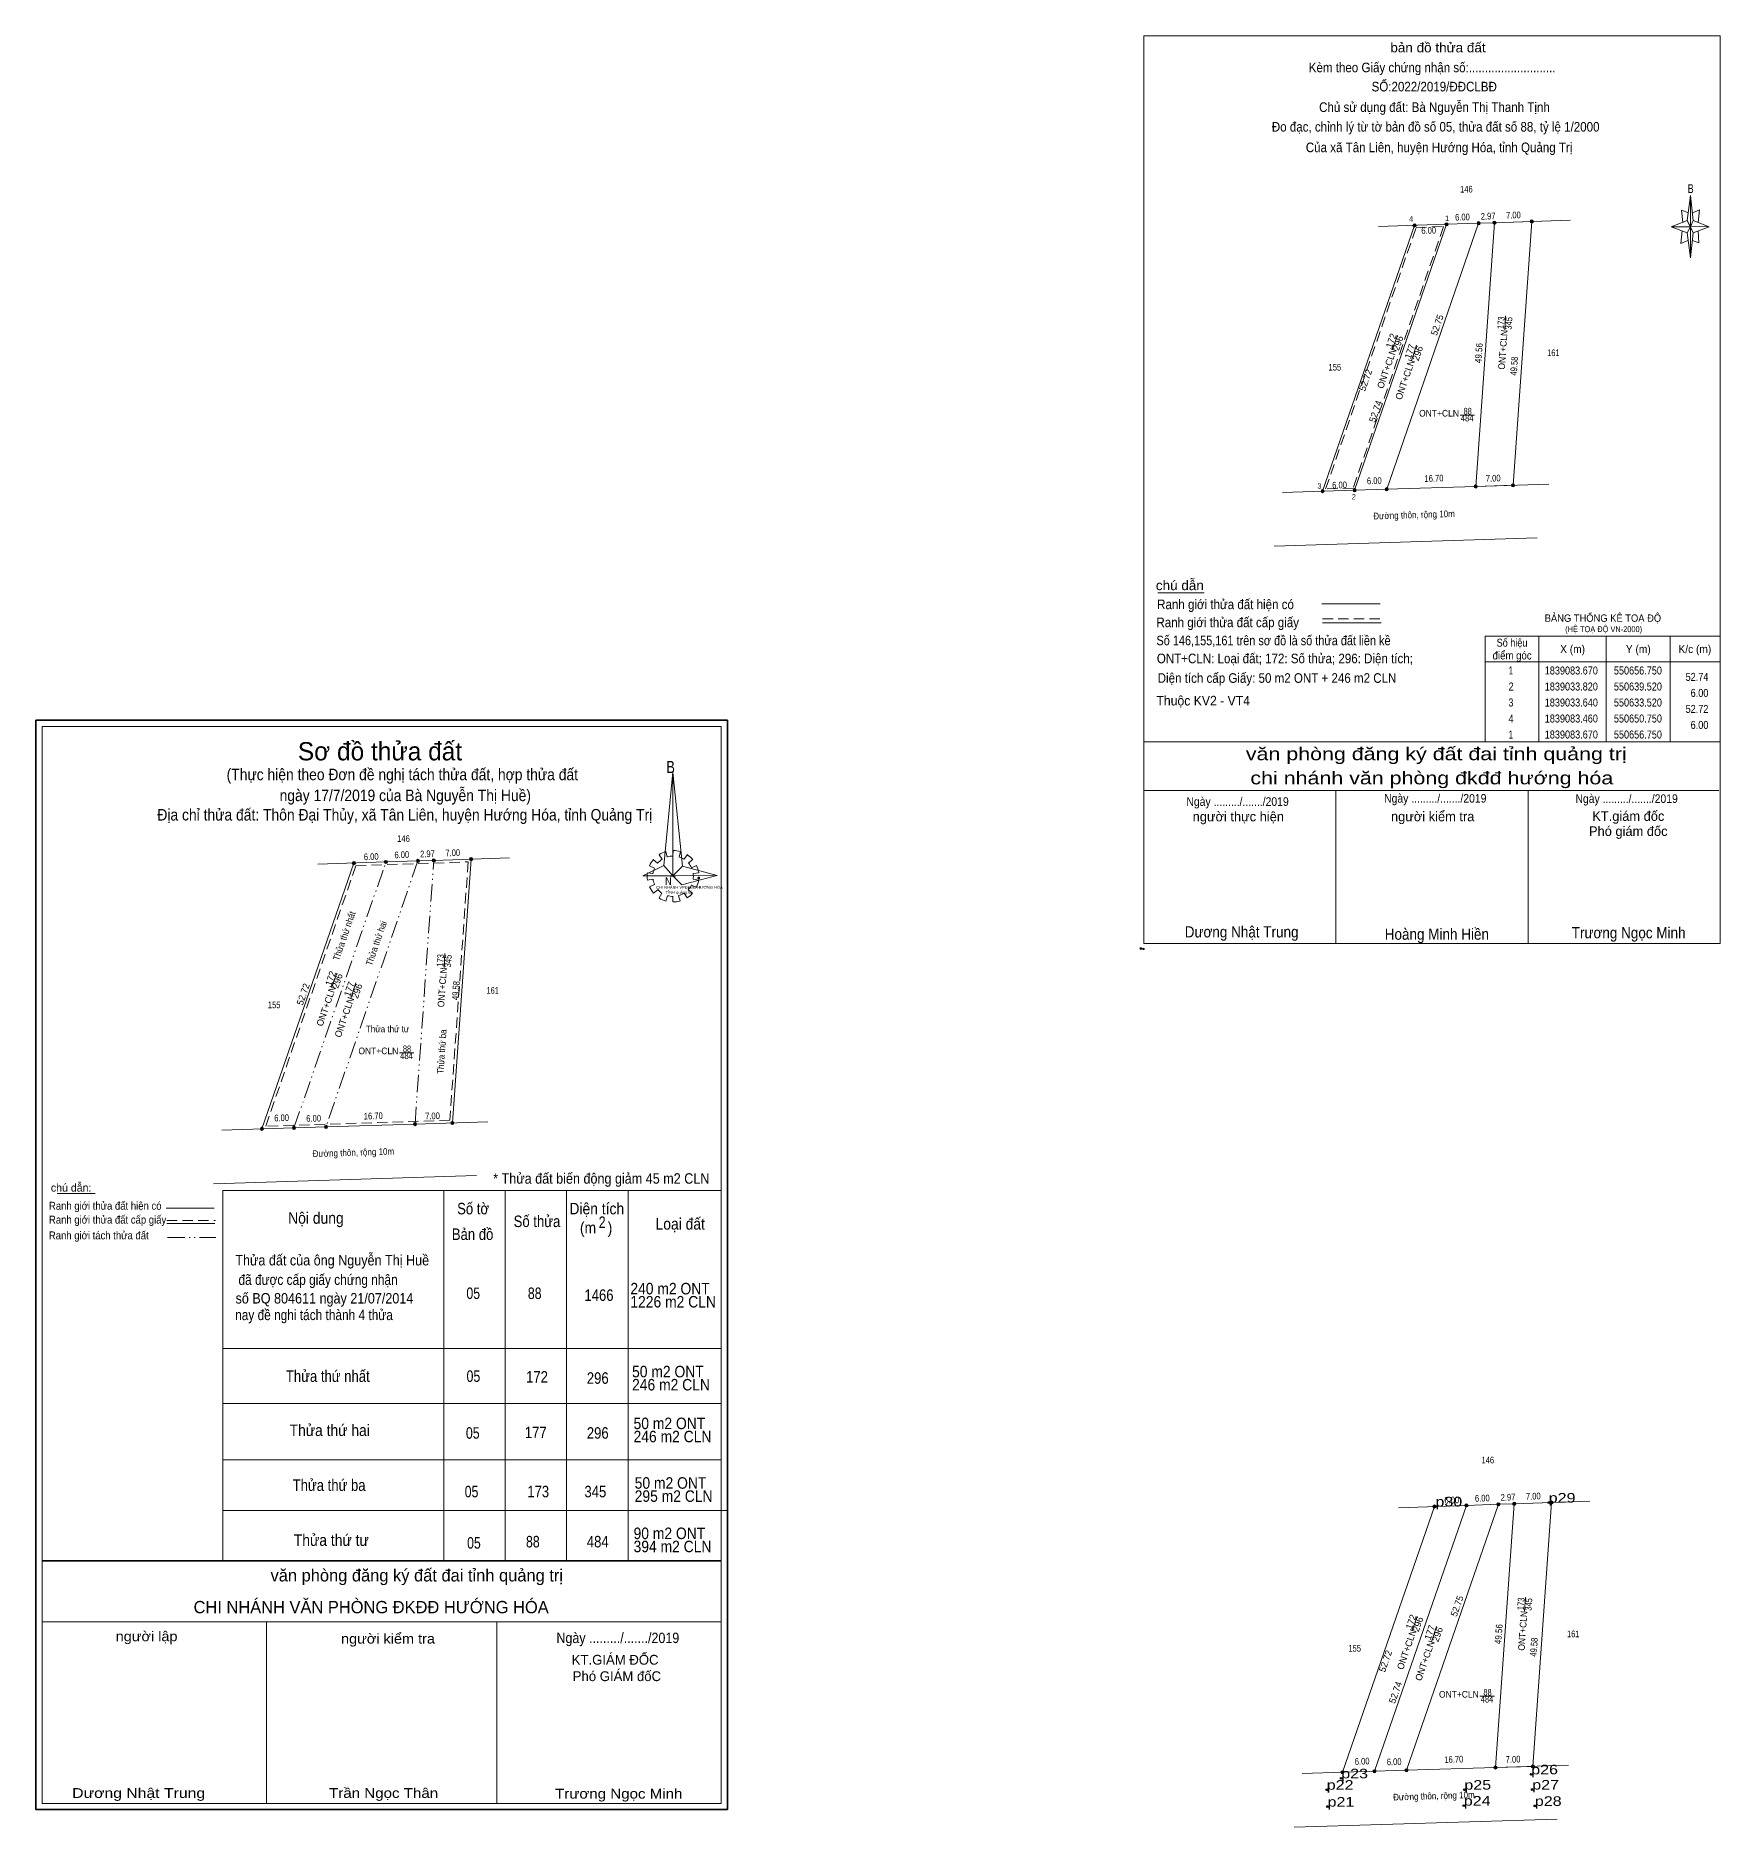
# Model space of a CAD drawing. Header units: metres. Extents: x 550329 to 551621, y 1838551 to 1839359.
# Drawn here: x 550388.6 to 550704.3, y 1839023.4 to 1839359.1 of the extents above; entities that cross this region are included whole.
import ezdxf
from ezdxf.enums import TextEntityAlignment as Align

# ---------------------------------------------------------------- set-up
doc = ezdxf.new("R2010")
doc.units = ezdxf.units.M
doc.header["$LTSCALE"] = 0.65
doc.header["$PDMODE"] = 32
doc.header["$PDSIZE"] = 0.325
for name, pattern in [('DASH_DOUBLE_DOT', [9.2, 5, -1.2, 0.3, -1.2, 0.3, -1.2]), ('DOTTED', [1.5, 0.3, -1.2]), ('MEDIUM_DASHED', [4.5, 3, -1.5]), ('SHORT_DASHED', [2.7, 1.5, -1.2])]:
    doc.linetypes.add(name, pattern=pattern)
for name, color, linetype, lineweight in [('1', 7, 'DOTTED', 13), ('10', 7, 'Continuous', 13), ('17', 7, 'Continuous', 13), ('2', 7, 'SHORT_DASHED', 13), ('3', 7, 'Continuous', 13), ('5', 7, 'Continuous', 13), ('55', 7, 'Continuous', 13), ('6', 7, 'Continuous', 13), ('63', 7, 'Continuous', 13)]:
    doc.layers.add(name, color=color, linetype=linetype, lineweight=lineweight)
doc.layers.add('12', color=7, linetype='Continuous')
doc.layers.add('7', color=7, linetype='Continuous')

msp = doc.modelspace()

# ---------------------------------------------------------------- hatches: boundary and pattern name
at = {"layer": '3'}
for points in [[(550647.33, 1839323.6, 1), (550646.73, 1839323.6, 1)], [(550653.33, 1839323.81, 1), (550652.73, 1839323.81, 1)], [(550659.33, 1839324.01, 1), (550658.73, 1839324.01, 1)], [(550662.29, 1839324.11, 1), (550661.69, 1839324.11, 1)], [(550669.29, 1839324.35, 1), (550668.69, 1839324.35, 1)], [(550630.1, 1839273.78, 1), (550629.5, 1839273.78, 1)], [(550636.1, 1839273.96, 1), (550635.5, 1839273.96, 1)], [(550642.1, 1839274.15, 1), (550641.5, 1839274.15, 1)], [(550658.78, 1839274.67, 1), (550658.18, 1839274.67, 1)], [(550665.78, 1839274.89, 1), (550665.18, 1839274.89, 1)], [(550651.05, 1839083.46, 1), (550650.45, 1839083.46, 1)], [(550657.05, 1839083.67, 1), (550656.45, 1839083.67, 1)], [(550663.05, 1839083.87, 1), (550662.45, 1839083.87, 1)], [(550666.01, 1839083.97, 1), (550665.41, 1839083.97, 1)], [(550673.01, 1839084.21, 1), (550672.41, 1839084.21, 1)], [(550662.5, 1839034.53, 1), (550661.9, 1839034.53, 1)], [(550669.5, 1839034.75, 1), (550668.9, 1839034.75, 1)], [(550633.82, 1839033.64, 1), (550633.22, 1839033.64, 1)], [(550639.82, 1839033.82, 1), (550639.22, 1839033.82, 1)], [(550645.82, 1839034.01, 1), (550645.22, 1839034.01, 1)]]:
    msp.add_hatch(color=256, dxfattribs=at).paths.add_polyline_path(points)
at = {"layer": '55'}
for points in [[(550448.55, 1839204.07, 1), (550447.95, 1839204.07, 1)], [(550454.55, 1839204.28, 1), (550453.95, 1839204.28, 1)], [(550460.55, 1839204.48, 1), (550459.95, 1839204.48, 1)], [(550463.51, 1839204.58, 1), (550462.91, 1839204.58, 1)], [(550470.51, 1839204.82, 1), (550469.91, 1839204.82, 1)], [(550460, 1839155.14, 1), (550459.4, 1839155.14, 1)], [(550467, 1839155.36, 1), (550466.4, 1839155.36, 1)], [(550431.32, 1839154.25, 1), (550430.72, 1839154.25, 1)], [(550437.32, 1839154.43, 1), (550436.72, 1839154.43, 1)], [(550443.32, 1839154.62, 1), (550442.72, 1839154.62, 1)]]:
    msp.add_hatch(color=256, dxfattribs=at).paths.add_polyline_path(points)

# ---------------------------------------------------------------- linework, layer by layer
at = {"layer": '1', "linetype": 'Continuous'}
for points in [[(550668.99, 1839324.35), (550665.48, 1839274.89), (550658.48, 1839274.67), (550661.99, 1839324.11)], [(550672.71, 1839084.21), (550669.2, 1839034.75), (550662.2, 1839034.53), (550665.71, 1839083.97)]]:
    msp.add_lwpolyline(points, close=True, dxfattribs=at)
at = {"layer": '1', "linetype": 'MEDIUM_DASHED'}
msp.add_lwpolyline([(550469.67, 1839204.3), (550466.23, 1839155.85), (550431.73, 1839154.77), (550448.61, 1839203.58)], close=True, dxfattribs=at)
at = {"layer": '10'}
for p, q in [((550639.52, 1839033.82), (550650.96, 1839066.9)), ((550656.95, 1839067.09), (550645.52, 1839034.01))]:
    msp.add_line(p, q, dxfattribs=at)
at = {"layer": '17'}
msp.add_line((550598.91, 1839254.73), (550607.6, 1839254.73), dxfattribs=at)
at = {"layer": '2', "linetype": 'Continuous'}
for p, q in [((550506.73, 1839206.22), (550506.98, 1839205.21)), ((550508.05, 1839205.37), (550508.08, 1839206.42)), ((550509.43, 1839206.22), (550509.18, 1839205.18)), ((550504.6, 1839203.14), (550503.65, 1839203.54)), ((550504.34, 1839204.72), (550505.13, 1839204.03)), ((550506.01, 1839204.78), (550505.44, 1839205.63)), ((550510.12, 1839204.78), (550510.69, 1839205.63)), ((550511.73, 1839204.72), (550510.94, 1839204.06)), ((550511.51, 1839203.18), (550512.45, 1839203.63)), ((550503.25, 1839202.26), (550504.28, 1839202.09)), ((550504.28, 1839201.04), (550503.25, 1839200.88)), ((550503.65, 1839199.6), (550504.6, 1839200.06)), ((550505.22, 1839199.08), (550504.41, 1839198.42)), ((550507.55, 1839201.63), (550508.55, 1839201.63)), ((550510.88, 1839199.08), (550511.73, 1839198.45)), ((550512.48, 1839199.57), (550511.44, 1839199.96)), ((550512.89, 1839202.26), (550511.82, 1839202.09)), ((550511.82, 1839201.04), (550512.89, 1839200.88)), ((550505.44, 1839197.54), (550505.98, 1839198.45)), ((550507.05, 1839197.96), (550506.73, 1839196.95)), ((550508.05, 1839196.78), (550508.05, 1839197.8)), ((550509.09, 1839197.96), (550509.4, 1839196.98)), ((550510.69, 1839197.54), (550510.12, 1839198.42)), ((550392.62, 1839142.15), (550399.78, 1839142.15)), ((550423.7, 1839142.69), (550517.09, 1839142.69)), ((550423.7, 1839142.69), (550423.7, 1839073.25)), ((550465.08, 1839142.69), (550465.08, 1839073.25)), ((550476.6, 1839142.69), (550476.6, 1839073.25)), ((550488.12, 1839142.69), (550488.12, 1839073.25)), ((550499.64, 1839142.69), (550499.64, 1839073.25)), ((550413.06, 1839139.38), (550422.08, 1839139.38)), ((550413.2, 1839136.49), (550422.21, 1839136.49)), ((550423.7, 1839113.07), (550517.09, 1839113.07)), ((550423.7, 1839102.79), (550517.09, 1839102.79)), ((550423.7, 1839092.22), (550517.09, 1839092.22)), ((550423.7, 1839082.68), (550518.24, 1839082.68)), ((550388.64, 1839072.14), (550388.64, 1839026.65)), ((550389.8, 1839061.82), (550517.09, 1839061.82)), ((550431.84, 1839061.82), (550431.84, 1839027.81)), ((550475.04, 1839061.82), (550475.04, 1839027.81))]:
    msp.add_line(p, q, dxfattribs=at)
at = {"layer": '2', "linetype": 'MEDIUM_DASHED'}
msp.add_line((550413.2, 1839137.09), (550422.28, 1839137.09), dxfattribs=at)
at = {"layer": '2', "linetype": 'DASH_DOUBLE_DOT'}
msp.add_line((550413.33, 1839133.88), (550422.4, 1839133.88), dxfattribs=at)
at = {"layer": '2', "linetype": 'Continuous', "lineweight": 35}
msp.add_line((550389.8, 1839073.25), (550517.09, 1839073.25), dxfattribs=at)
at = {"layer": '2', "linetype": 'Continuous'}
for points in [[(550388.64, 1839026.65), (550388.64, 1839230.84), (550518.24, 1839230.84), (550518.24, 1839026.65)], [(550388.64, 1839026.65), (550388.64, 1839230.84), (550518.24, 1839230.84), (550518.24, 1839026.65)], [(550389.8, 1839229.7), (550517.1, 1839229.7), (550517.1, 1839027.81), (550389.8, 1839027.81)], [(550507.99, 1839221.11), (550508.05, 1839201.67), (550506.36, 1839203.6)], [(550507.99, 1839221.11), (550508.05, 1839201.67), (550509.84, 1839203.47)], [(550502.4, 1839201.67), (550506.36, 1839203.6), (550508.05, 1839201.67)], [(550516.34, 1839201.73), (550508.05, 1839201.67), (550509.84, 1839203.47)], [(550516.28, 1839201.77), (550509.68, 1839200), (550508.05, 1839201.67)]]:
    msp.add_lwpolyline(points, close=True, dxfattribs=at)
at = {"layer": '2', "linetype": 'Continuous', "lineweight": 35}
msp.add_lwpolyline([(550388.65, 1839230.85), (550518.25, 1839230.85), (550518.25, 1839026.66), (550388.65, 1839026.66)], close=True, dxfattribs=at)
at = {"layer": '2', "linetype": 'Continuous'}
for centre, major_axis, start_param, end_param in [((550508.0674, 1839201.5996), (4.8455, 0), 1.84955988, 2.13900916), ((550508.0674, 1839201.5996), (4.8455, 0), 1.27924208, 1.56332225), ((550508.0674, 1839201.5996), (4.8455, 0), 2.43958176, 2.72400246), ((550508.0674, 1839201.5996), (3.7976, 0), 2.72368549, 3.01515824), ((550508.0674, 1839201.5996), (3.7976, 0), 2.13373541, 2.44496261), ((550508.0674, 1839201.5996), (3.7976, 0), 1.56985589, 1.85611068), ((550508.0674, 1839201.5996), (3.7976, 0), 1.00270906, 1.2755622), ((550508.0674, 1839201.5996), (4.8455, 0), 0.71056237, 0.99687234), ((550508.0674, 1839201.5996), (3.7976, 0), 0.42678376, 0.70646463), ((550508.0674, 1839201.5996), (4.8455, 0), 0.1390515, 0.43393316), ((550508.0674, 1839201.5996), (4.8455, 0), 3.00667928, 3.29139349), ((550508.0674, 1839201.5996), (4.8455, 0), 3.56988637, 3.85691866), ((550508.0674, 1839201.5996), (3.7976, 0), 3.28229955, 3.56105054), ((550508.0674, 1839201.5996), (3.7976, 0), 3.86077574, 4.13258255), ((550508.0674, 1839201.5996), (3.7976, 0), 5.56137327, 5.83951437), ((550508.0674, 1839201.5996), (3.7976, 0), 6.13558388, 6.41618463), ((550508.0674, 1839201.5996), (4.8455, 0), 5.85230288, 6.13839648), ((550508.0397, 1839201.5708), (4.8455, 0), 4.1470906, 4.43659307), ((550508.0674, 1839201.5996), (3.7976, 0), 4.43854677, 4.71314001), ((550508.0674, 1839201.5996), (4.8455, 0), 4.71301008, 4.99761054), ((550508.0674, 1839201.5996), (3.7976, 0), 4.99087134, 5.28933161), ((550508.0674, 1839201.5996), (4.8455, 0), 5.28561416, 5.56798705)]:
    msp.add_ellipse(centre, major_axis=major_axis, ratio=0.995001, start_param=start_param, end_param=end_param, dxfattribs=at)
at = {"layer": '2'}
msp.add_point((550512.89, 1839201.27), dxfattribs=at)
at = {"layer": '3'}
for p, q in [((550629.8, 1839273.78), (550647.03, 1839323.6)), ((550635.8, 1839273.96), (550653.03, 1839323.81)), ((550640.27, 1839323.37), (550653.03, 1839323.81)), ((550658.48, 1839274.67), (550661.99, 1839324.11)), ((550659.03, 1839324.01), (550661.99, 1839324.11)), ((550661.99, 1839324.11), (550676.18, 1839324.6)), ((550668.99, 1839324.35), (550665.48, 1839274.89)), ((550664.09, 1839306.63), (550663.94, 1839304.01)), ((550643.8, 1839302.96), (550642.85, 1839300.3)), ((550647.39, 1839301.13), (550646.47, 1839298.25)), ((550655.57, 1839288.06), (550658.29, 1839288.06)), ((550635.8, 1839273.96), (550622.25, 1839273.54)), ((550635.8, 1839273.96), (550641.8, 1839274.15)), ((550658.48, 1839274.67), (550641.8, 1839274.15)), ((550672.16, 1839275.1), (550658.48, 1839274.67)), ((550670.02, 1839265.02), (550620.74, 1839263.49)), ((550670.34, 1839246.58), (550670.34, 1839226.78)), ((550682.94, 1839246.58), (550682.94, 1839226.78)), ((550694.94, 1839246.58), (550694.94, 1839226.78)), ((550660.26, 1839241.78), (550704.3, 1839241.78)), ((550633.52, 1839033.64), (550650.75, 1839083.46)), ((550643.99, 1839083.23), (550656.75, 1839083.67)), ((550650.96, 1839066.9), (550656.75, 1839083.67)), ((550662.75, 1839083.87), (550656.95, 1839067.09)), ((550662.2, 1839034.53), (550665.71, 1839083.97)), ((550665.71, 1839083.97), (550679.9, 1839084.46)), ((550672.71, 1839084.21), (550669.2, 1839034.75)), ((550667.81, 1839066.49), (550667.66, 1839063.87)), ((550647.52, 1839062.82), (550646.57, 1839060.16)), ((550651.11, 1839060.99), (550650.19, 1839058.11)), ((550659.29, 1839047.92), (550662.01, 1839047.92)), ((550662.2, 1839034.53), (550645.52, 1839034.01)), ((550675.88, 1839034.96), (550662.2, 1839034.53)), ((550639.52, 1839033.82), (550625.97, 1839033.4)), ((550639.52, 1839033.82), (550645.52, 1839034.01)), ((550673.74, 1839024.88), (550624.46, 1839023.35))]:
    msp.add_line(p, q, dxfattribs=at)
at = {"layer": '3', "linetype": 'MEDIUM_DASHED'}
msp.add_lwpolyline([(550652.46, 1839323.39), (550635.51, 1839274.35), (550630.36, 1839274.2), (550647.32, 1839323.21)], close=True, dxfattribs=at)
at = {"layer": '3'}
for points in [[(550659.03, 1839324.01), (550641.8, 1839274.15), (550635.8, 1839273.96), (550653.03, 1839323.81)], [(550661.99, 1839324.11), (550658.48, 1839274.67), (550641.8, 1839274.15), (550659.03, 1839324.01)], [(550660.26, 1839246.58), (550704.3, 1839246.58), (550704.3, 1839226.78), (550660.26, 1839226.78)]]:
    msp.add_lwpolyline(points, close=True, dxfattribs=at)
for points in [[(550653.03, 1839323.81), (550659.03, 1839324.01), (550641.8, 1839274.15)], [(550656.75, 1839083.67), (550662.75, 1839083.87), (550665.71, 1839083.97)]]:
    msp.add_lwpolyline(points, dxfattribs=at)
for centre in [(550647.03, 1839323.6), (550653.03, 1839323.81), (550659.03, 1839324.01), (550661.99, 1839324.11), (550668.99, 1839324.35), (550629.8, 1839273.78), (550635.8, 1839273.96), (550641.8, 1839274.15), (550658.48, 1839274.67), (550665.48, 1839274.89), (550650.75, 1839083.46), (550656.75, 1839083.67), (550662.75, 1839083.87), (550665.71, 1839083.97), (550672.71, 1839084.21), (550662.2, 1839034.53), (550669.2, 1839034.75), (550633.52, 1839033.64), (550639.52, 1839033.82), (550645.52, 1839034.01)]:
    msp.add_circle(centre, 0.3, dxfattribs=at)
at = {"layer": '5'}
for p, q in [((550698.14, 1839324.51), (550698.74, 1839329.19)), ((550698.14, 1839322.23), (550695.14, 1839323.31)), ((550699.22, 1839324.51), (550702.22, 1839323.31)), ((550699.22, 1839322.23), (550698.74, 1839317.55)), ((550700.3, 1839320.31), (550699.1, 1839320.79)), ((550700.18, 1839322.59), (550700.3, 1839320.31)), ((550596.3, 1839226.78), (550704.3, 1839226.78)), ((550596.3, 1839217.66), (550704.06, 1839217.66)), ((550596.3, 1839217.66), (550704.06, 1839217.66)), ((550596.3, 1839217.66), (550704.06, 1839217.66)), ((550632.3, 1839188.98), (550632.3, 1839217.66)), ((550668.3, 1839188.98), (550668.3, 1839217.66))]:
    msp.add_line(p, q, dxfattribs=at)
for points in [[(550596.3, 1839359.14), (550704.3, 1839359.14), (550704.3, 1839188.98), (550596.3, 1839188.98)], [(550698.74, 1839329.19), (550699.22, 1839324.51), (550698.74, 1839323.31)], [(550698.74, 1839323.31), (550695.14, 1839323.31), (550698.14, 1839324.51), (550699.22, 1839322.23), (550702.22, 1839323.31), (550698.74, 1839323.43)], [(550698.74, 1839323.31), (550698.74, 1839317.55), (550698.14, 1839322.23)]]:
    msp.add_lwpolyline(points, close=True, dxfattribs=at)
for points in [[(550698.74, 1839323.31), (550698.14, 1839324.51), (550695.14, 1839323.31)], [(550698.38, 1839325.95), (550697.06, 1839326.43), (550697.3, 1839324.15)], [(550698.74, 1839323.31), (550699.22, 1839322.23), (550702.22, 1839323.31)], [(550699.1, 1839325.95), (550700.42, 1839326.55), (550700.18, 1839324.15)], [(550697.18, 1839322.59), (550696.94, 1839320.19), (550698.26, 1839320.79)], [(550704.3, 1839188.98), (550596.3, 1839188.98), (550596.3, 1839217.66)]]:
    msp.add_lwpolyline(points, dxfattribs=at)
for p in [(550595.73, 1839188.05), (550596.21, 1839187.97)]:
    msp.add_point(p, dxfattribs=at)
at = {"layer": '55'}
for p, q in [((550431.02, 1839154.25), (550448.25, 1839204.07)), ((550441.49, 1839203.84), (550454.25, 1839204.28)), ((550454.25, 1839204.28), (550460.25, 1839204.48)), ((550460.25, 1839204.48), (550463.21, 1839204.58)), ((550463.21, 1839204.58), (550477.4, 1839205.07)), ((550470.21, 1839204.82), (550466.7, 1839155.36)), ((550465.31, 1839187.1), (550465.16, 1839184.48)), ((550445.02, 1839183.43), (550444.07, 1839180.77)), ((550448.61, 1839181.6), (550447.69, 1839178.72)), ((550473.38, 1839155.57), (550459.7, 1839155.14)), ((550437.02, 1839154.43), (550423.47, 1839154.01)), ((550437.02, 1839154.43), (550443.02, 1839154.62)), ((550459.7, 1839155.14), (550443.02, 1839154.62)), ((550471.24, 1839145.49), (550421.96, 1839143.96))]:
    msp.add_line(p, q, dxfattribs=at)
at = {"layer": '55', "linetype": 'DASH_DOUBLE_DOT'}
for p, q in [((550437.02, 1839154.43), (550454.25, 1839204.28)), ((550460.25, 1839204.48), (550443.02, 1839154.62)), ((550459.7, 1839155.14), (550463.21, 1839204.58))]:
    msp.add_line(p, q, dxfattribs=at)
at = {"layer": '55'}
for centre in [(550448.25, 1839204.07), (550454.25, 1839204.28), (550460.25, 1839204.48), (550463.21, 1839204.58), (550470.21, 1839204.82), (550459.7, 1839155.14), (550466.7, 1839155.36), (550431.02, 1839154.25), (550437.02, 1839154.43), (550443.02, 1839154.62)]:
    msp.add_circle(centre, 0.3, dxfattribs=at)
at = {"layer": '6'}
for p, q in [((550629.63, 1839252.65), (550640.6, 1839252.65)), ((550629.8, 1839249.13), (550640.77, 1839249.13))]:
    msp.add_line(p, q, dxfattribs=at)
at = {"layer": '6', "linetype": 'MEDIUM_DASHED'}
msp.add_line((550629.8, 1839249.87), (550640.84, 1839249.87), dxfattribs=at)
at = {"layer": '63'}
msp.add_line((550456.79, 1839168.53), (550459.51, 1839168.53), dxfattribs=at)
at = {"layer": '7'}
for p in [(550650.94, 1839083.47), (550672.17, 1839084.19), (550633.27, 1839032.5), (550668.89, 1839033.25), (550630.57, 1839030.37), (550656.37, 1839030.38), (550669.08, 1839030.4), (550630.72, 1839027.21), (550656.25, 1839027.39), (550669.57, 1839027.34)]:
    msp.add_point(p, dxfattribs=at)

# ---------------------------------------------------------------- texts
at = {"layer": '1'}
for s, height, width, p in [('BẢNG THỐNG KÊ TOẠ ĐỘ ', 1.38, 0.95, (550671.42, 1839249.3)), ('(HỆ TOẠ ĐỘ VN-2000)', 1.116, 0.9, (550675.26, 1839247.36))]:
    msp.add_text(s, height=height, dxfattribs=dict(at, width=width)).set_placement(p)
for s, width, p in [('146', 0.85, (550457.555, 1839208.05)), ('161', 0.8, (550474.26, 1839179.57)), ('155', 0.85, (550433.305, 1839176.87)), ('Thửa thứ tư', 0.9, (550454.565, 1839172.35)), ('ONT+CLN', 0.95, (550452.83, 1839168.24)), ('88', 0.8, (550458.2, 1839168.62)), ('484', 0.85, (550458.11, 1839167.33))]:
    msp.add_text(s, height=1.25, dxfattribs=dict(at, width=width)).set_placement(p, align=Align.CENTER)
at = {"layer": '12', "width": 1.25}
for s, p in [('p30', (550650.94, 1839083.47)), ('p29', (550672.17, 1839084.19)), ('p26', (550668.89, 1839033.25)), ('p22', (550630.57, 1839030.37)), ('p23', (550633.28, 1839032.5)), ('p25', (550656.36, 1839030.38)), ('p27', (550669.08, 1839030.4)), ('p21', (550630.72, 1839027.2)), ('p24', (550656.25, 1839027.39)), ('p28', (550669.57, 1839027.34))]:
    msp.add_text(s, height=1.8, dxfattribs=at).set_placement(p)
at = {"layer": '2'}
msp.add_text('Sơ đồ thửa đất', height=3.427, dxfattribs=at).set_placement((550453.14, 1839223.32), align=Align.CENTER)
for s, height, width, p in [('B', 2.282, 0.8, (550506.78, 1839220.95)), ('CHI NHÁNH VPĐKĐĐ-HƯỚNG HÓA', 0.5398, 0.95, (550504.9, 1839199.25)), ('N', 1.426, 0.9, (550506.56, 1839199.97)), ('TỈNH quảng trị', 0.54, 1.05, (550506.64, 1839198.32)), ('* Thửa đất biến động giảm 45 m2 CLN', 1.96, 0.9, (550474.35, 1839143.97)), ('Ranh giới thửa đất hiện có ', 1.481, 0.9, (550391.1, 1839139.09)), ('Nội dung', 2.16, 0.9, (550435.93, 1839136.46)), ('Số tờ', 2.16, 0.85, (550467.6, 1839138.22)), ('Diện tích', 2.16, 0.9, (550488.64, 1839138.22)), ('Ranh giới thửa đất cấp giấy', 1.481, 0.9, (550391.1, 1839136.49)), ('Bản đồ', 2.16, 0.85, (550466.6, 1839133.42)), ('Số thửa', 2.16, 0.85, (550478.19, 1839135.84)), ('(m   )', 2.16, 0.9, (550490.61, 1839134.64)), ('2', 2.16, 0.8, (550494.13, 1839135.67)), ('Loại đất', 2.16, 0.9, (550504.78, 1839135.36)), ('Ranh giới tách thửa đất', 1.481, 0.9, (550391.08, 1839133.54)), ('Thửa đất của ông Nguyễn Thị Huề', 1.96, 0.9, (550426.02, 1839128.65)), (' đã được cấp giấy chứng nhận', 1.96, 0.85, (550426, 1839125)), ('240 m2 ONT', 2.16, 0.9, (550500.06, 1839123.22)), ('số BQ 804611 ngày 21/07/2014', 1.96, 0.9, (550426.07, 1839121.51)), ('05', 2.16, 0.8, (550469.33, 1839122.35)), ('88', 2.16, 0.8, (550480.85, 1839122.35)), ('1466', 2.16, 0.85, (550491.45, 1839122)), ('1226 m2 CLN', 2.16, 0.9, (550500.06, 1839120.76)), ('nay đề nghi tách thành 4 thửa', 1.956, 0.85, (550426, 1839118.4)), ('Thửa thứ nhất', 2.16, 0.85, (550435.5, 1839106.82)), ('05', 2.16, 0.8, (550469.36, 1839106.81)), ('172', 2.16, 0.85, (550480.52, 1839106.69)), ('296', 2.16, 0.85, (550491.9, 1839106.46)), ('50 m2 ONT', 2.16, 0.9, (550500.38, 1839107.67)), ('246 m2 CLN', 2.16, 0.9, (550500.38, 1839105.21)), ('Thửa thứ hai', 2.16, 0.9, (550436.2, 1839096.67)), ('05', 2.16, 0.8, (550469.24, 1839096.17)), ('177', 2.16, 0.85, (550480.29, 1839096.28)), ('296', 2.16, 0.85, (550491.9, 1839096.17)), ('50 m2 ONT', 2.16, 0.9, (550500.66, 1839097.96)), ('246 m2 CLN', 2.16, 0.9, (550500.66, 1839095.5)), ('Thửa thứ ba', 2.16, 0.85, (550436.77, 1839086.38)), ('50 m2 ONT', 2.16, 0.9, (550500.87, 1839086.79)), ('05', 2.16, 0.8, (550469.01, 1839085.18)), ('173', 2.16, 0.85, (550480.74, 1839085.18)), ('345', 2.16, 0.85, (550491.45, 1839085.18)), ('295 m2 CLN', 2.16, 0.9, (550500.87, 1839084.33)), ('Thửa thứ tư', 2.16, 0.9, (550436.99, 1839076.08)), ('90 m2 ONT', 2.16, 0.9, (550500.66, 1839077.35)), ('05', 2.16, 0.8, (550469.46, 1839075.56)), ('88', 2.16, 0.8, (550480.5, 1839075.79)), ('484', 2.16, 0.85, (550491.9, 1839075.79)), ('394 m2 CLN', 2.16, 0.9, (550500.66, 1839074.89))]:
    msp.add_text(s, height=height, dxfattribs=dict(at, width=width)).set_placement(p)
at = {"layer": '2', "width": 0.9}
for s, height, p in [('(Thực hiện theo Đơn đề nghị tách thửa đất, hợp thửa đất ', 2.16, (550457.685, 1839219.6)), ('ngày 17/7/2019 của Bà Nguyễn Thị Huề)', 2.16, (550457.88, 1839215.68)), ('Địa chỉ thửa đất: Thôn Đại Thủy, xã Tân Liên, huyện Hướng Hóa, tỉnh Quảng Trị', 2.16, (550457.79, 1839212.05)), ('Ngày ........./......./2019', 1.944, (550497.715, 1839057.86))]:
    msp.add_text(s, height=height, dxfattribs=at).set_placement(p, align=Align.CENTER)
at = {"layer": '2'}
msp.add_text('chú dẫn:', height=1.481, dxfattribs=at).set_placement((550391.46, 1839142.49))
for s, height, p in [('văn phòng đăng ký đất đai tỉnh quảng trị', 2.304, (550487.44, 1839069.41)), ('CHI NHÁNH VĂN PHÒNG ĐKĐĐ HƯỚNG HÓA', 2.304, (550484.76, 1839063.45)), ('KT.GIÁM ĐỐC', 1.84, (550505.34, 1839053.81)), ('Phó GIÁM đốC', 1.84, (550505.81, 1839050.73))]:
    msp.add_text(s, height=height, dxfattribs=at).set_placement(p, align=Align.RIGHT)
for s, height, width, p in [('người lập', 1.843, 1.1, (550415.19, 1839058.21)), ('người kiểm tra', 1.843, 1.1, (550463.44, 1839057.76)), ('Dương Nhật Trung', 1.84, 1.2, (550420.37, 1839028.83)), ('Trần Ngọc Thân', 1.84, 1.15, (550464.04, 1839028.83)), ('Trương Ngọc Minh', 1.84, 1.15, (550509.82, 1839028.71))]:
    msp.add_text(s, height=height, dxfattribs=dict(at, width=width)).set_placement(p, align=Align.RIGHT)
at = {"layer": '3'}
for s, height, width, p in [('146', 1.25, 0.85, (550656.735, 1839329.77)), ('4', 1, 0.9, (550646.37, 1839324.32)), ('1', 1, 0.85, (550653.125, 1839324.45)), ('161', 1.25, 0.8, (550673.04, 1839299.1)), ('155', 1.25, 0.85, (550632.085, 1839296.4)), ('ONT+CLN', 1.25, 0.95, (550651.61, 1839287.77)), ('484', 1.25, 0.85, (550656.89, 1839286.86)), ('88', 1.25, 0.8, (550656.98, 1839288.15)), ('3', 1, 0.9, (550629.21, 1839274.26)), ('2', 1, 0.9, (550635.645, 1839272.24)), ('Số hiệu', 1.5, 0.85, (550665.3, 1839244.64)), ('điểm góc', 1.5, 0.9, (550665.31, 1839242.24)), ('X (m)', 1.5, 0.95, (550676.645, 1839243.44)), ('Y (m)', 1.5, 0.95, (550688.955, 1839243.44)), ('K/c (m)', 1.5, 0.95, (550699.56, 1839243.44)), (' 1', 1.5, 0.75, (550664.88, 1839239.42)), ('1839083.670', 1.5, 0.85, (550676.405, 1839239.42)), ('550656.750', 1.5, 0.85, (550688.885, 1839239.42)), (' 2', 1.5, 0.85, (550664.89, 1839236.42)), ('1839033.820', 1.5, 0.85, (550676.405, 1839236.42)), ('550639.520', 1.5, 0.85, (550688.885, 1839236.42)), (' 3', 1.5, 0.8, (550664.875, 1839233.42)), ('1839033.640', 1.5, 0.85, (550676.405, 1839233.42)), ('550633.520', 1.5, 0.85, (550688.885, 1839233.42)), (' 4', 1.5, 0.85, (550664.885, 1839230.42)), ('1839083.460', 1.5, 0.85, (550676.405, 1839230.42)), ('550650.750', 1.5, 0.85, (550688.885, 1839230.42)), (' 1', 1.5, 0.75, (550664.88, 1839227.42)), ('1839083.670', 1.5, 0.85, (550676.405, 1839227.42)), ('550656.750', 1.5, 0.85, (550688.885, 1839227.42)), ('146', 1.25, 0.85, (550660.755, 1839091.54)), ('161', 1.25, 0.8, (550676.76, 1839058.96)), ('155', 1.25, 0.85, (550635.805, 1839056.26)), ('ONT+CLN', 1.25, 0.95, (550655.33, 1839047.63)), ('484', 1.25, 0.85, (550660.61, 1839046.72)), ('88', 1.25, 0.8, (550660.7, 1839048.01))]:
    msp.add_text(s, height=height, dxfattribs=dict(at, width=width)).set_placement(p, align=Align.CENTER)
for s, rotation, width, p in [('6.00', 1.956, 0.85, (550649.6937, 1839322.0486)), ('6.00', 1.956, 0.85, (550656.0237, 1839324.5386)), ('2.97', 1.956, 0.85, (550660.8387, 1839324.7178)), ('7.00', 1.956, 0.85, (550665.5737, 1839324.9086)), ('52.75', 70.937, 0.95, (550651.8552, 1839304.7359)), ('173', 85.941, 0.85, (550663.8456, 1839305.3058)), ('ONT+CLN', 85.941, 0.95, (550664.1958, 1839300.2558)), ('345', 85.941, 0.85, (550665.2963, 1839305.2058)), ('49.58', 85.941, 0.85, (550666.2999, 1839297.1908)), ('6.00', 1.782, 0.85, (550639.5006, 1839275.1242)), ('16.70', 1.782, 0.85, (550650.6806, 1839275.5769)), ('7.00', 1.782, 0.85, (550661.7806, 1839275.5842)), ('6.00', 1.782, 0.85, (550632.9906, 1839274.3142)), ('Đường thôn, rộng 10m', 1.782, 0.9, (550646.9506, 1839268.7218)), ('6.00', 1.956, 0.85, (550654.0137, 1839084.0386)), ('6.00', 1.956, 0.85, (550659.7437, 1839084.3986)), ('2.97', 1.956, 0.85, (550664.5587, 1839084.5778)), ('7.00', 1.956, 0.85, (550669.2937, 1839084.7686)), ('52.75', 70.937, 0.95, (550655.5752, 1839064.5959)), ('173', 85.941, 0.85, (550667.5656, 1839065.1658)), ('345', 85.941, 0.85, (550669.0163, 1839065.0658)), ('ONT+CLN', 85.941, 0.95, (550667.9158, 1839060.1158)), ('49.58', 85.941, 0.85, (550670.0199, 1839057.0508)), ('6.00', 1.782, 0.85, (550637.2206, 1839035.0842)), ('6.00', 1.782, 0.85, (550643.2206, 1839034.9842)), ('16.70', 1.782, 0.85, (550654.4006, 1839035.4369)), ('7.00', 1.782, 0.85, (550665.5006, 1839035.4442)), ('Đường thôn, rộng 10m', 1.782, 0.9, (550650.6706, 1839028.5818))]:
    msp.add_text(s, height=1.25, rotation=rotation, dxfattribs=dict(at, width=width)).set_placement(p, align=Align.CENTER)
for s, rotation, p in [('172', 70.922, (550643.242, 1839301.7757)), ('ONT+CLN', 70.922, (550642.4233, 1839296.6007)), ('296', 70.922, (550644.522, 1839301.3257)), ('177', 70.922, (550646.745, 1839299.7757)), ('296', 70.922, (550648.202, 1839299.4157)), ('52.72', 70.922, (550638.4425, 1839294.4057)), ('ONT+CLN', 70.922, (550645.8333, 1839294.5007)), ('52.74', 70.933, (550640.3139, 1839288.5408)), ('172', 70.922, (550646.962, 1839061.6357)), ('296', 70.922, (550648.242, 1839061.1857)), ('ONT+CLN', 70.922, (550646.1433, 1839056.4607)), ('ONT+CLN', 70.922, (550649.5533, 1839054.3607)), ('177', 70.922, (550650.465, 1839059.6357)), ('296', 70.922, (550651.922, 1839059.2757)), ('52.72', 70.922, (550642.1625, 1839054.2657)), ('52.74', 70.933, (550644.0339, 1839048.4008))]:
    msp.add_text(s, height=1.25, rotation=rotation, dxfattribs=at).set_placement(p, align=Align.CENTER)
at = {"layer": '3', "width": 0.85}
for s, p in [('52.74', (550702.09, 1839238.22)), ('6.00', (550702.09, 1839235.22)), ('52.72', (550702.09, 1839232.22)), ('6.00', (550702.09, 1839229.22))]:
    msp.add_text(s, height=1.5, dxfattribs=at).set_placement(p, align=Align.RIGHT)
at = {"layer": '5'}
for s, height, width, p in [('bản đồ thửa đất', 1.8, 1.05, (550651.42, 1839356.04)), ('Kèm theo Giấy chứng nhận số:...........................', 1.8, 0.9, (550650.32, 1839352.31)), ('SỐ:2022/2019/ĐĐCLBĐ', 1.8, 0.9, (550650.715, 1839348.72)), ('Chủ sử dụng đất: Bà Nguyễn Thị Thanh Tịnh', 1.8, 0.9, (550650.755, 1839344.87)), ('Đo đạc, chỉnh lý từ tờ bản đồ số 05, thửa đất số 88, tỷ lệ 1/2000 ', 1.8, 0.9, (550651.285, 1839341.19)), ('Của xã Tân Liên, huyện Hướng Hóa, tỉnh Quảng Trị', 1.8, 0.9, (550651.625, 1839337.33)), ('B', 1.653, 0.75, (550698.78, 1839329.67)), ('văn phòng đăng ký đất đai tỉnh quảng trị', 2.4, 1.25, (550651.095, 1839223.35)), ('chi nhánh văn phòng đkđđ hướng hóa', 2.4, 1.25, (550650.26, 1839218.83)), ('Ngày ........./......./2019', 1.62, 0.9, (550613.855, 1839214.79)), ('Ngày ........./......./2019', 1.62, 0.9, (550650.91, 1839215.4)), ('Ngày ........./......./2019', 1.62, 0.9, (550686.77, 1839215.34)), ('Dương Nhật Trung', 2.1, 0.9, (550614.62, 1839190.13)), ('Hoàng Minh Hiền', 2.1, 0.9, (550651.205, 1839189.7)), ('Trương Ngọc Minh', 2.1, 0.9, (550687.15, 1839189.97))]:
    msp.add_text(s, height=height, dxfattribs=dict(at, width=width)).set_placement(p, align=Align.CENTER)
for s, p in [('người thực hiện', (550613.995, 1839211.89)), ('người kiểm tra', (550650.42, 1839211.91)), ('KT.giám đốc', (550687.085, 1839211.98)), ('Phó giám đốc', (550687.08, 1839209.15))]:
    msp.add_text(s, height=1.8, dxfattribs=at).set_placement(p, align=Align.CENTER)
at = {"layer": '6'}
for s, width, p in [('chú dẫn', 1.05, (550598.54, 1839255.23)), ('Ranh giới thửa đất hiện có ', 0.9, (550598.78, 1839251.67)), ('Ranh giới thửa đất cấp giấy', 0.9, (550598.65, 1839248.29)), ('Số 146,155,161 trên sơ đồ là số thửa đất liền kề', 0.85, (550598.65, 1839244.9)), ('ONT+CLN: Loại đất; 172: Số thửa; 296: Diện tích;', 0.9, (550598.73, 1839241.53)), ('Diện tích cấp Giấy: 50 m2 ONT + 246 m2 CLN', 0.9, (550598.89, 1839237.86)), ('Thuộc KV2 - VT4', 0.95, (550598.65, 1839233.62))]:
    msp.add_text(s, height=1.8, dxfattribs=dict(at, width=width)).set_placement(p)
at = {"layer": '63'}
for s, rotation, width, p in [('49.56', 85.939, 0.9, (550659.6814, 1839299.6307)), ('6.00', 1.956, 0.85, (550451.5137, 1839204.6486)), ('6.00', 1.956, 0.85, (550457.2437, 1839205.0086)), ('2.97', 1.956, 0.85, (550462.0587, 1839205.1878)), ('7.00', 1.956, 0.85, (550466.7937, 1839205.3786)), ('Thửa thứ nhất', 70.922, 0.9, (550447.0196, 1839190.2107)), ('Thửa thứ hai', 70.922, 0.9, (550453.0296, 1839188.8357)), ('173', 85.941, 0.85, (550465.0656, 1839185.7758)), ('345', 85.941, 0.85, (550466.5163, 1839185.6758)), ('ONT+CLN', 85.941, 0.95, (550465.4158, 1839180.7258)), ('49.58', 85.941, 0.85, (550467.9799, 1839180.1308)), ('Thửa thứ ba', 85.941, 0.9, (550465.3275, 1839168.6808)), ('6.00', 1.782, 0.85, (550434.7206, 1839155.6942)), ('6.00', 1.782, 0.85, (550440.7206, 1839155.5942)), ('16.70', 1.782, 0.85, (550451.9006, 1839156.0469)), ('7.00', 1.782, 0.85, (550463.0006, 1839156.0542)), ('Đường thôn, rộng 10m', 1.782, 0.9, (550448.1706, 1839149.1918)), ('49.56', 85.939, 0.9, (550663.4014, 1839059.4907))]:
    msp.add_text(s, height=1.25, rotation=rotation, dxfattribs=dict(at, width=width)).set_placement(p, align=Align.CENTER)
for s, p in [('172', (550444.462, 1839182.2457)), ('296', (550445.742, 1839181.7957)), ('52.72', (550439.3325, 1839179.2857)), ('ONT+CLN', (550443.6433, 1839177.0707)), ('ONT+CLN', (550447.0533, 1839174.9707)), ('177', (550447.965, 1839180.2457)), ('296', (550449.422, 1839179.8857))]:
    msp.add_text(s, height=1.25, rotation=70.922, dxfattribs=at).set_placement(p, align=Align.CENTER)

doc.saveas('drawing.dxf')
